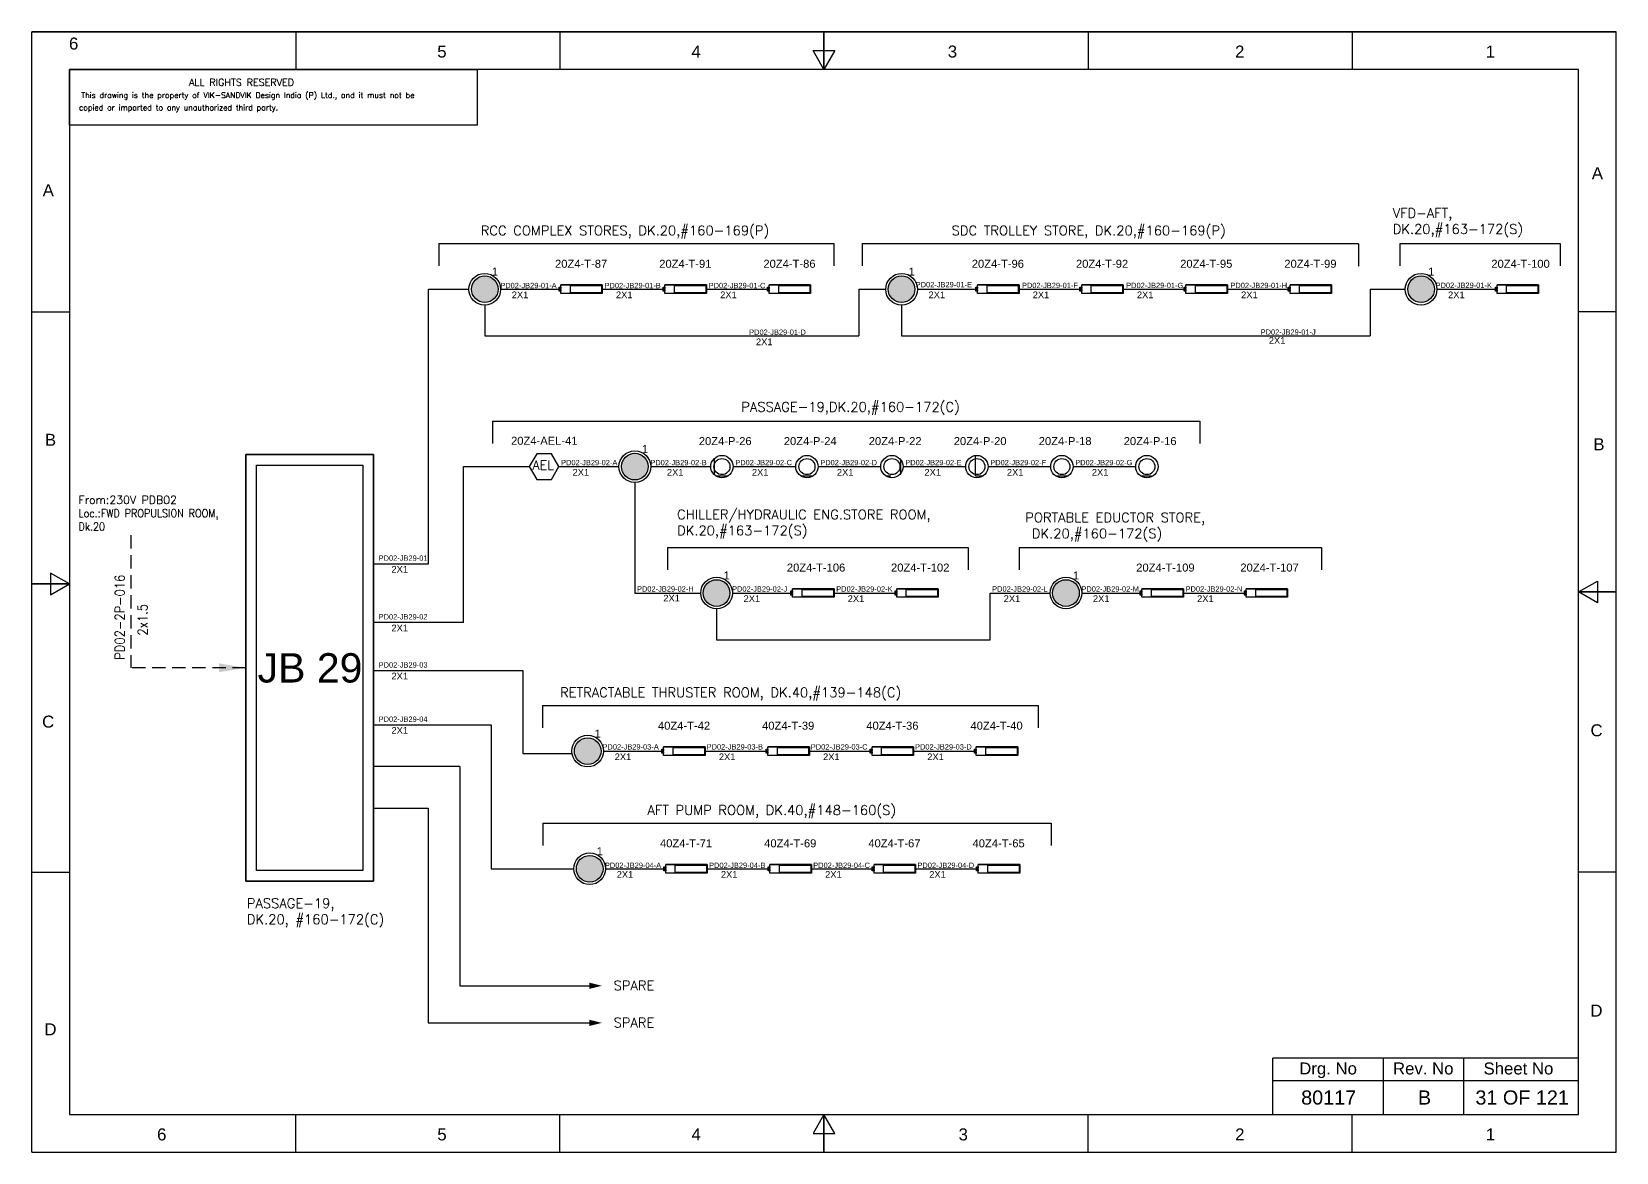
# Model space of a CAD drawing. Header units: inches. Extents: x -3311 to 1429, y -713 to 2436.
# Drawn here: x 815 to 1112, y 1612.5 to 1822.6 of the extents above; entities that cross this region are included whole.
import ezdxf
from ezdxf.enums import TextEntityAlignment as Align

# ---------------------------------------------------------------- set-up
doc = ezdxf.new("R2010")
doc.units = ezdxf.units.IN
doc.linetypes.add('HIDDEN', pattern=[0.375, 0.25, -0.125])
doc.linetypes.add('SOLID', pattern=[0])
for name, color, linetype, lineweight in [('ELEC_TXT-025', 1, 'Continuous', 25), ('HEL-025', 1, 'Continuous', 25), ('HEL-035', 2, 'Continuous', 35)]:
    doc.layers.add(name, color=color, linetype=linetype, lineweight=lineweight)
doc.layers.add('LINE', color=3, linetype='SOLID')
doc.styles.add('_NORMAL', font='arial.ttf')
doc.styles.add('ROMANS', font='simplex.shx', dxfattribs={"width": 0.88})
doc.styles.get("Standard").update_dxf_attribs({"font": 'arial.ttf'})
doc.dimstyles.get("Standard").update_dxf_attribs({"dimtxt": 0.18, "dimasz": 0.18, "dimexe": 0.18, "dimexo": 0.0625, "dimgap": 0.09, "dimtad": 0, "dimtih": 1, "dimtoh": 1, "dimdec": 4, "dimzin": 0, "dimdsep": 46, "dimtxsty": 'Standard', "dimcen": 0.09, "dimadec": 0, "dimazin": 0, "dimtfac": 1, "dimtdec": 4, "dimtofl": 0, "dimtmove": 0, "dimatfit": 3, "dimfxl": 1, "dimtolj": 1, "dimtzin": 0, "dimarcsym": 0})
pattern_1 = [(0, (0, 0), (0, 6.985), [5.08, -1.905]), (90, (0, 0), (-6.985, 4e-16), [5.08, -1.905])]

# ---------------------------------------------------------------- blocks, each defined once
blk = doc.blocks.new('fr')
at = {"color": 7, "linetype": 'Continuous'}
for p, q in [((33763.99, 4500.4), (33466.99, 4500.4)), ((33466.99, 4500.4), (33763.99, 4500.4)), ((33466.99, 4290.33), (33466.99, 4500.4)), ((33516.49, 4500.4), (33516.49, 4493.33)), ((33565.99, 4500.4), (33565.99, 4493.33)), ((33615.49, 4500.4), (33615.49, 4493.33)), ((33615.49, 4493.33), (33615.49, 4500.4)), ((33615.49, 4500.4), (33615.49, 4493.33)), ((33664.99, 4500.4), (33664.99, 4493.33)), ((33714.49, 4500.4), (33714.49, 4493.33)), ((33763.99, 4290.33), (33763.99, 4500.4)), ((33763.99, 4290.33), (33763.99, 4500.4)), ((33615.49, 4493.33), (33613.45, 4496.87)), ((33613.45, 4496.87), (33617.53, 4496.87)), ((33617.53, 4496.87), (33615.49, 4493.33)), ((33756.92, 4493.33), (33474.06, 4493.33)), ((33474.06, 4493.33), (33474.06, 4297.41)), ((33756.92, 4297.41), (33756.92, 4493.33)), ((33466.99, 4447.89), (33474.06, 4447.89)), ((33763.99, 4447.89), (33756.92, 4447.89)), ((33474.06, 4396.87), (33470.53, 4398.91)), ((33470.53, 4398.91), (33470.53, 4394.83)), ((33466.99, 4396.87), (33474.06, 4396.87)), ((33474.06, 4396.87), (33466.99, 4396.87)), ((33466.99, 4396.87), (33474.06, 4396.87)), ((33470.53, 4394.83), (33474.06, 4396.87)), ((33756.92, 4395.37), (33760.45, 4397.41)), ((33760.45, 4397.41), (33760.45, 4393.33)), ((33763.99, 4395.37), (33756.92, 4395.37)), ((33760.45, 4393.33), (33756.92, 4395.37)), ((33756.92, 4395.37), (33763.99, 4395.37)), ((33763.99, 4395.37), (33756.92, 4395.37)), ((33466.99, 4342.85), (33474.06, 4342.85)), ((33763.99, 4342.85), (33756.92, 4342.85)), ((33474.06, 4297.41), (33756.92, 4297.41)), ((33516.49, 4290.33), (33516.49, 4297.41)), ((33565.99, 4290.33), (33565.99, 4297.41)), ((33615.49, 4297.41), (33613.45, 4293.87)), ((33615.49, 4290.33), (33615.49, 4297.41)), ((33617.53, 4293.87), (33615.49, 4297.41)), ((33615.49, 4297.41), (33615.49, 4290.33)), ((33615.49, 4290.33), (33615.49, 4297.41)), ((33664.99, 4290.33), (33664.99, 4297.41)), ((33714.49, 4290.33), (33714.49, 4297.41)), ((33613.45, 4293.87), (33617.53, 4293.87)), ((33466.99, 4290.33), (33763.99, 4290.33)), ((33466.99, 4290.33), (33763.99, 4290.33))]:
    blk.add_line(p, q, dxfattribs=at)
at = {"color": 7, "style": '_NORMAL'}
for s, p in [('6', (33474.86, 4498.18)), ('5', (33543.88, 4496.68)), ('4', (33591.52, 4496.68)), ('3', (33639.57, 4496.68)), ('2', (33693.41, 4496.68)), ('1', (33740.39, 4496.68)), ('A', (33760.45, 4473.88)), ('A', (33470.1, 4470.68)), ('B', (33470.52, 4423.9)), ('B', (33760.74, 4423.06)), ('C', (33470.08, 4371.07)), ('C', (33760.29, 4369.44)), ('D', (33760.27, 4316.89)), ('D', (33470.51, 4313.39)), ('6', (33491.37, 4293.69)), ('5', (33543.89, 4293.69)), ('4', (33591.53, 4293.69)), ('3', (33641.59, 4293.69)), ('2', (33693.43, 4293.69)), ('1', (33740.41, 4293.69))]:
    blk.add_text(s, height=2.25, dxfattribs=at).set_placement(p, align=Align.MIDDLE_CENTER)
blk = doc.blocks.new('A$C4BAD7D21')
at = {"layer": 'HEL-025'}
blk.add_lwpolyline([(-34000, 0), (-34000, 2086), (-18714, 2086), (-18714, 0)], close=True, dxfattribs=at)
at = {"layer": 'HEL-025', "style": 'ROMANS'}
for s, p in [('This drawing is the property of VIK-SANDVIK Design India (P) Ltd., and it must not be', (-33558, 1016)), (' copied or imparted to any unauthorized third party.', (-33785, 550))]:
    blk.add_text(s, height=210, dxfattribs=at).set_placement(p)
at = {"layer": 'HEL-035', "style": 'ROMANS'}
blk.add_text('     ALL RIGHTS RESERVED', height=262.5, dxfattribs=at).set_placement((-30497, 1476))
blk = doc.blocks.new('2A')
at = {"color": 7, "lineweight": -3, "ltscale": 2.5}
blk.add_line((790.02, 1997.62, -0.03), (782.23, 1997.62, -0.03), dxfattribs=at)
at = {"color": 7, "lineweight": -3, "ltscale": 2.5, "elevation": -0.03}
for points in [[(781.91, 1997.21), (782.23, 1997.21), (782.23, 1996.94), (781.91, 1996.94)], [(781.91, 1996.7), (782.23, 1996.7), (782.23, 1996.44), (781.91, 1996.44)], [(782.23, 1997.62), (790.02, 1997.62), (790.02, 1996.02), (782.23, 1996.02)], [(784.03, 1997.5), (789.88, 1997.5), (789.88, 1996.14), (784.03, 1996.14)]]:
    blk.add_lwpolyline(points, close=True, dxfattribs=at)
blk = doc.blocks.new('LED TUBE LIGHT 30W')
blk.add_blockref('2A', (179.91, -357.89))
blk.add_attdef('TAG_NO.', (962.52, 1642.97), '', height=1.5)
blk = doc.blocks.new('AEL')
at = {"color": 4}
blk.add_lwpolyline([(989.98, -190.09), (992.75, -190.09), (994.14, -187.69), (992.75, -185.28), (989.98, -185.28), (988.59, -187.69)], close=True, dxfattribs=at)
at = {"color": 4, "style": 'ROMANS'}
blk.add_text('AEL', height=1.725, dxfattribs=at).set_placement((989.2, -188.27))
blk = doc.blocks.new('AEL_L')
blk.add_blockref('AEL', (0, 0))
blk.add_attdef('TAG_NO', (986.55, -183.59), '', height=1.5)
blk = doc.blocks.new('1')
h = blk.add_hatch()
h.set_pattern_fill('ANGLE', color=6)
h.set_pattern_definition(pattern_1)
h.paths.add_polyline_path([(303.23, 2044.43, 1), (306.22, 2044.43, 1)], flags=0)
h.paths.add_polyline_path([(302.63, 2044.43, 1), (306.83, 2044.43, 1)])
h.paths.add_polyline_path([(306.22, 2044.43, -1), (303.23, 2044.43, -1)], flags=16)
h = blk.add_hatch()
h.set_pattern_fill('ANGLE', color=6)
h.set_pattern_definition(pattern_1)
h.paths.add_polyline_path([(303.23, 2044.43, 1), (306.22, 2044.43, 1)])
at = {"color": 6}
for radius in [2.1, 1.5]:
    blk.add_circle((304.73, 2044.43), radius, dxfattribs=at)
blk = doc.blocks.new('LED PENDENT LIGHT 15W')
blk.add_blockref('1', (0, 0))
blk.add_attdef('TAG_NO', (301.63, 2048.1), '', height=1.5)
blk = doc.blocks.new('FIXED_KEY_SWITCH')
h = blk.add_hatch(color=1)
h.dxf.hatch_style = 1
edge = h.paths.add_edge_path()
edge.add_arc((848.13, 1737.46), 2.5, 0, 360)
at = {"color": 1}
blk.add_circle((848.13, 1737.46), 2.5, dxfattribs=at)
at = {"color": 7, "insert": (849.44, 1741.5), "char_height": 1.5, "attachment_point": 1, "style": '_NORMAL'}
blk.add_mtext_dynamic_manual_height_columns('1', width=1.5, gutter_width=7.5, heights=[0], dxfattribs=at)
blk = doc.blocks.new('SWT')
blk.add_blockref('FIXED_KEY_SWITCH', (0, 0))
blk.add_attdef('TAG_NO', (844.55, 1741.11), '', height=1.5)

msp = doc.modelspace()

# ---------------------------------------------------------------- linework, layer by layer
for p, q in [((891.32, 1782.83, -0.02), (965.35, 1782.83, -0.02)), ((970.64, 1782.83, -0.02), (1063.7, 1782.83, -0.02)), ((1071.4, 1782.83, -0.16), (1101.45, 1782.83, -0.16)), ((889.37, 1722.82), (889.37, 1774.28)), ((970.05, 1774.28, -0.1), (970.05, 1765.53, -0.1)), ((1065.88, 1774.28, -0.13), (1065.88, 1765.53, -0.13)), ((899.92, 1771.31, -0.02), (899.92, 1765.53, -0.02)), ((978.04, 1771.31, -0.13), (978.04, 1765.53, -0.13)), ((899.92, 1765.53, -0.02), (970.05, 1765.53, -0.1)), ((978.04, 1765.53, -0.13), (1065.88, 1765.53, -0.2)), ((901.36, 1749.57, -0.03), (1033.92, 1749.57, -0.03)), ((928.05, 1738.05, -0.03), (928.05, 1717.33, -0.03)), ((934.2, 1725.88, -0.05), (990.5, 1725.88, -0.05)), ((1000.09, 1725.88, -0.13), (1056.75, 1725.88, -0.13)), ((994.62, 1708.58, -0.05), (994.62, 1717.33, -0.1)), ((943.37, 1714.36, -0.05), (943.37, 1708.58, -0.05)), ((943.37, 1708.58, -0.05), (994.62, 1708.58, -0.05)), ((910.72, 1696.24, -0.02), (1003.67, 1696.24, -0.02)), ((895.22, 1684.83), (879.05, 1684.83)), ((910.8, 1674.19, -0.02), (1006.08, 1674.19, -0.02))]:
    msp.add_line(p, q)
at = {"color": 7, "linetype": 'Continuous'}
for p, q in [((1104.93, 1630.15), (1047.61, 1630.15)), ((1047.61, 1619.56), (1047.61, 1630.15)), ((1068.38, 1619.56), (1068.38, 1630.15)), ((1083.4, 1619.56), (1083.4, 1630.15)), ((1047.61, 1625.97), (1104.93, 1625.97))]:
    msp.add_line(p, q, dxfattribs=at)
at = {"linetype": 'HIDDEN', "ltscale": 10}
msp.add_lwpolyline([(833.6, 1728.19), (833.6, 1703.31)], dxfattribs=at)
for points in [[(919.51, 1643.7, 1.18, 0, 0), (921.87, 1643.7, 0, 0, 0)], [(919.51, 1636.75, 1.18, 0, 0), (921.87, 1636.75, 0, 0, 0)]]:
    msp.add_lwpolyline(points, format="xyseb")
at = {"layer": 'LINE', "color": 0}
for p, q in [((891.32, 1782.83, -0.02), (891.32, 1778.64, -0.02)), ((965.35, 1782.83, -0.02), (965.35, 1778.64, -0.02)), ((970.64, 1782.83, -0.02), (970.64, 1778.64, -0.02)), ((1063.7, 1782.81, -0.02), (1063.7, 1778.62, -0.02)), ((1071.4, 1782.83, -0.16), (1071.4, 1778.64, -0.16)), ((1101.45, 1782.83, -0.16), (1101.45, 1778.64, -0.16)), ((889.37, 1774.28), (896.95, 1774.28, -0.02)), ((902.9, 1774.28, -0.02), (914.15, 1774.28, -0.05)), ((921.95, 1774.28, -0.05), (933.68, 1774.28, -0.08)), ((941.48, 1774.28, -0.08), (953.21, 1774.28, -0.1)), ((970.05, 1774.28, -0.1), (975.06, 1774.28, -0.13)), ((981.01, 1774.28, -0.13), (992.27, 1774.28, -0.16)), ((1000.06, 1774.28, -0.16), (1011.79, 1774.28, -0.18)), ((1019.59, 1774.28, -0.18), (1031.32, 1774.28, -0.21)), ((1039.12, 1774.28, -0.21), (1050.85, 1774.28, -0.24)), ((1065.88, 1774.28, -0.13), (1072.44, 1774.28, -0.16)), ((1078.39, 1774.28, -0.16), (1089.64, 1774.28, -0.19)), ((901.36, 1749.57, -0.03), (901.36, 1745.38, -0.03)), ((1033.92, 1749.57, -0.03), (1033.92, 1745.38, -0.03)), ((855.11, 1743.31), (855.11, 1663.31)), ((879.05, 1743.31), (855.11, 1743.31)), ((879.05, 1663.31), (879.05, 1743.31)), ((895.95, 1711.82), (895.95, 1741.02, 0.02)), ((895.95, 1741.02, 0.02), (908.27, 1741.02)), ((913.82, 1741.02), (925.07, 1741.02, -0.03)), ((931.02, 1741.02, -0.03), (942.28, 1741.02, -0.05)), ((946.48, 1741.02, -0.05), (958.21, 1741.02, -0.08)), ((962.41, 1741.02, -0.08), (974.13, 1741.02, -0.11)), ((978.33, 1741.02, -0.11), (990.06, 1741.02, -0.14)), ((994.26, 1741.02, -0.14), (1005.99, 1741.02, -0.16)), ((1010.19, 1741.02, -0.16), (1021.92, 1741.02, -0.19)), ((934.2, 1725.88, -0.05), (934.2, 1721.69, -0.05)), ((990.5, 1725.88, -0.05), (990.5, 1721.69, -0.05)), ((1000.09, 1725.88, -0.13), (1000.09, 1721.69, -0.13)), ((1056.75, 1725.88, -0.13), (1056.75, 1721.69, -0.13)), ((879.05, 1722.82), (889.37, 1722.82)), ((928.05, 1717.33, -0.03), (940.39, 1717.33, -0.05)), ((946.34, 1717.33, -0.05), (957.6, 1717.33, -0.08)), ((965.4, 1717.33, -0.08), (977.12, 1717.33, -0.1)), ((994.62, 1717.33, -0.1), (1005.87, 1717.33, -0.13)), ((1011.82, 1717.33, -0.13), (1023.08, 1717.33, -0.16)), ((1030.88, 1717.33, -0.16), (1042.6, 1717.33, -0.18)), ((895.95, 1711.82), (879.05, 1711.82)), ((879.05, 1702.8, 0.06), (907.06, 1702.8, 0.01)), ((907.06, 1702.8), (907.06, 1687.26)), ((910.72, 1696.24, -0.02), (910.72, 1692.05, -0.02)), ((1003.67, 1696.24, -0.02), (1003.67, 1692.05, -0.02)), ((879.05, 1692.63), (901.14, 1692.63)), ((901.14, 1692.63), (901.14, 1665.64)), ((907.06, 1687.26), (916.27, 1687.26, -0.02)), ((922.18, 1687.69, -0.02), (933.44, 1687.69, -0.05)), ((941.24, 1687.69, -0.05), (952.96, 1687.69, -0.08)), ((960.76, 1687.69, -0.08), (972.49, 1687.69, -0.1)), ((980.29, 1687.69, -0.1), (992.02, 1687.69, -0.13)), ((895.22, 1684.83), (895.22, 1643.7)), ((879.05, 1677.02), (889.29, 1677.02)), ((889.29, 1677.02), (889.29, 1636.75)), ((910.8, 1674.19, -0.02), (910.8, 1670, -0.02)), ((1006.08, 1674.19, -0.02), (1006.08, 1670, -0.02)), ((855.11, 1663.31), (879.05, 1663.31)), ((901.14, 1665.64, 0.01), (916.62, 1665.64, -0.02)), ((922.57, 1665.64, -0.02), (933.82, 1665.64, -0.05)), ((941.62, 1665.64, -0.05), (953.35, 1665.64, -0.08)), ((961.15, 1665.64, -0.08), (972.88, 1665.64, -0.1)), ((980.67, 1665.64, -0.1), (992.4, 1665.64, -0.13)), ((895.22, 1643.7), (919.6, 1643.7)), ((889.29, 1636.75), (919.6, 1636.75))]:
    msp.add_line(p, q, dxfattribs=at)
for points in [[(855.11, 1743.31), (879.05, 1743.31), (879.05, 1663.31), (855.11, 1663.31)], [(857.11, 1741.31), (877.05, 1741.31), (877.05, 1665.31), (857.11, 1665.31)]]:
    msp.add_lwpolyline(points, close=True, dxfattribs=at)
for centre in [(899.92, 1774.28, -0.02), (978.04, 1774.28, -0.13), (1075.41, 1774.28, -0.16), (928.05, 1741.02, -0.03), (943.37, 1717.33, -0.05), (1008.85, 1717.33, -0.13), (919.21, 1687.69, -0.02), (919.59, 1665.64, -0.02)]:
    msp.add_circle(centre, 2.97, dxfattribs=at)

# ---------------------------------------------------------------- block references
for name, p in [('fr', (-32651.99, -2677.85)), ('SWT', (51.8, 36.82, -0.02)), ('SWT', (129.91, 36.82, -0.13)), ('SWT', (227.28, 36.82, -0.16)), ('SWT', (79.92, 3.56, -0.03)), ('SWT', (95.24, -20.13, -0.05)), ('SWT', (160.72, -20.13, -0.13)), ('SWT', (71.08, -49.77, -0.02)), ('SWT', (71.46, -71.82, -0.02))]:
    msp.add_blockref(name, p)
ref = msp.add_blockref('LED TUBE LIGHT 30W', (-47.98, 135.35, -0.02))
ref.add_attrib('TAG_NO.', '20Z4-T-87', (913.09, 1778.3, -0.02), dxfattribs={"height": 1.5})
ref = msp.add_blockref('LED TUBE LIGHT 30W', (-28.45, 135.35, -0.05))
ref.add_attrib('TAG_NO.', '20Z4-T-91', (932.62, 1778.3, -0.05), dxfattribs={"height": 1.5})
ref = msp.add_blockref('LED TUBE LIGHT 30W', (-8.93, 135.35, -0.08))
ref.add_attrib('TAG_NO.', '20Z4-T-86', (952.14, 1778.3, -0.08), dxfattribs={"height": 1.5})
ref = msp.add_blockref('LED TUBE LIGHT 30W', (30.13, 135.35, -0.13))
ref.add_attrib('TAG_NO.', '20Z4-T-96', (991.2, 1778.3, -0.13), dxfattribs={"height": 1.5})
ref = msp.add_blockref('LED TUBE LIGHT 30W', (49.66, 135.35, -0.16))
ref.add_attrib('TAG_NO.', '20Z4-T-92', (1010.73, 1778.3, -0.16), dxfattribs={"height": 1.5})
ref = msp.add_blockref('LED TUBE LIGHT 30W', (69.19, 135.35, -0.18))
ref.add_attrib('TAG_NO.', '20Z4-T-95', (1030.26, 1778.3, -0.18), dxfattribs={"height": 1.5})
ref = msp.add_blockref('LED TUBE LIGHT 30W', (88.71, 135.35, -0.21))
ref.add_attrib('TAG_NO.', '20Z4-T-99', (1049.78, 1778.3, -0.21), dxfattribs={"height": 1.5})
ref = msp.add_blockref('LED TUBE LIGHT 30W', (127.51, 135.35, -0.16))
ref.add_attrib('TAG_NO.', '20Z4-T-100', (1088.58, 1778.3, -0.16), dxfattribs={"height": 1.5})
ref = msp.add_blockref('AEL_L', (-80.32, 1928.71))
ref.add_attrib('TAG_NO', '20Z4-AEL-41', (904.85, 1745.12), dxfattribs={"color": 4, "height": 1.5})
ref = msp.add_blockref('LED PENDENT LIGHT 15W', (639.65, -303.41, -0.05))
ref.add_attrib('TAG_NO', '20Z4-P-26', (940.04, 1745.06, -0.05), dxfattribs={"height": 1.5})
ref = msp.add_blockref('LED PENDENT LIGHT 15W', (655.58, -303.41, -0.08))
ref.add_attrib('TAG_NO', '20Z4-P-24', (955.97, 1745.06, -0.08), dxfattribs={"height": 1.5})
ref = msp.add_blockref('LED PENDENT LIGHT 15W', (671.51, -303.41, -0.11))
ref.add_attrib('TAG_NO', '20Z4-P-22', (971.89, 1745.06, -0.11), dxfattribs={"height": 1.5})
ref = msp.add_blockref('LED PENDENT LIGHT 15W', (687.43, -303.41, -0.14))
ref.add_attrib('TAG_NO', '20Z4-P-20', (987.82, 1745.06, -0.14), dxfattribs={"height": 1.5})
ref = msp.add_blockref('LED PENDENT LIGHT 15W', (703.36, -303.41, -0.16))
ref.add_attrib('TAG_NO', '20Z4-P-18', (1003.75, 1745.06, -0.16), dxfattribs={"height": 1.5})
ref = msp.add_blockref('LED PENDENT LIGHT 15W', (719.29, -303.41, -0.19))
ref.add_attrib('TAG_NO', '20Z4-P-16', (1019.68, 1745.06, -0.19), dxfattribs={"height": 1.5})
ref = msp.add_blockref('LED TUBE LIGHT 30W', (-4.53, 78.4, -0.05))
ref.add_attrib('TAG_NO.', '20Z4-T-106', (956.54, 1721.35, -0.05), dxfattribs={"height": 1.5})
ref = msp.add_blockref('LED TUBE LIGHT 30W', (14.99, 78.4, -0.08))
ref.add_attrib('TAG_NO.', '20Z4-T-102', (976.06, 1721.35, -0.08), dxfattribs={"height": 1.5})
ref = msp.add_blockref('LED TUBE LIGHT 30W', (60.95, 78.4, -0.13))
ref.add_attrib('TAG_NO.', '20Z4-T-109', (1022.02, 1721.35, -0.13), dxfattribs={"height": 1.5})
ref = msp.add_blockref('LED TUBE LIGHT 30W', (80.47, 78.4, -0.16))
ref.add_attrib('TAG_NO.', '20Z4-T-107', (1041.54, 1721.35, -0.16), dxfattribs={"height": 1.5})
ref = msp.add_blockref('LED TUBE LIGHT 30W', (-28.69, 48.76, -0.02))
ref.add_attrib('TAG_NO.', '40Z4-T-42', (932.38, 1691.71, -0.02), dxfattribs={"height": 1.5})
ref = msp.add_blockref('LED TUBE LIGHT 30W', (-9.17, 48.76, -0.05))
ref.add_attrib('TAG_NO.', '40Z4-T-39', (951.9, 1691.71, -0.05), dxfattribs={"height": 1.5})
ref = msp.add_blockref('LED TUBE LIGHT 30W', (10.36, 48.76, -0.08))
ref.add_attrib('TAG_NO.', '40Z4-T-36', (971.43, 1691.71, -0.08), dxfattribs={"height": 1.5})
ref = msp.add_blockref('LED TUBE LIGHT 30W', (29.89, 48.76, -0.1))
ref.add_attrib('TAG_NO.', '40Z4-T-40', (990.96, 1691.71, -0.1), dxfattribs={"height": 1.5})
ref = msp.add_blockref('LED TUBE LIGHT 30W', (-28.31, 26.71, -0.02))
ref.add_attrib('TAG_NO.', '40Z4-T-71', (932.76, 1669.66, -0.02), dxfattribs={"height": 1.5})
ref = msp.add_blockref('LED TUBE LIGHT 30W', (-8.78, 26.71, -0.05))
ref.add_attrib('TAG_NO.', '40Z4-T-69', (952.29, 1669.66, -0.05), dxfattribs={"height": 1.5})
ref = msp.add_blockref('LED TUBE LIGHT 30W', (10.74, 26.71, -0.08))
ref.add_attrib('TAG_NO.', '40Z4-T-67', (971.81, 1669.66, -0.08), dxfattribs={"height": 1.5})
ref = msp.add_blockref('LED TUBE LIGHT 30W', (30.27, 26.71, -0.1))
ref.add_attrib('TAG_NO.', '40Z4-T-65', (991.34, 1669.66, -0.1), dxfattribs={"height": 1.5})
at = {"layer": 'ELEC_TXT-025', "color": 0, "xscale": 0.005, "yscale": 0.005, "zscale": 0.005}
msp.add_blockref('A$C4BAD7D21', (992.08, 1805.05), dxfattribs=at)

# ---------------------------------------------------------------- texts
at = {"color": 7}
for s, height, p in [('PD02-JB29-01-A', 1, (902.83, 1774.47)), ('2X1', 1.25, (904.98, 1772.6, -0.02)), ('PD02-JB29-01-B', 1, (922.36, 1774.47, -0.03)), ('2X1', 1.25, (924.51, 1772.6, -0.05)), ('PD02-JB29-01-C', 1, (941.88, 1774.47, -0.05)), ('2X1', 1.25, (944.04, 1772.6, -0.08)), ('PD02-JB29-01-E', 1, (980.68, 1774.64)), ('2X1', 1.25, (983.1, 1772.6, -0.13)), ('PD02-JB29-01-F', 1, (1000.61, 1774.49, -0.16)), ('2X1', 1.25, (1002.62, 1772.6, -0.16)), ('PD02-JB29-01-G', 1, (1020.14, 1774.49, -0.18)), ('2X1', 1.25, (1022.15, 1772.6, -0.18)), ('PD02-JB29-01-H', 1, (1039.67, 1774.49, -0.21)), ('2X1', 1.25, (1041.68, 1772.6, -0.21)), ('PD02-JB29-01-K', 1, (1078.13, 1774.52)), ('2X1', 1.25, (1080.47, 1772.6, -0.16)), ('PD02-JB29-01-D', 1, (949.47, 1765.72, -0.06)), ('2X1', 1.25, (950.75, 1763.79)), ('PD02-JB29-01-J', 1, (1045.34, 1765.74, -0.19)), ('2X1', 1.25, (1046.87, 1764.05)), ('PD02-JB29-02-A', 1, (914.22, 1741.28)), ('2X1', 1.25, (916.38, 1739.33)), ('PD02-JB29-02-B', 1, (930.95, 1741.28, -0.03)), ('2X1', 1.25, (934.06, 1739.33, -0.03)), ('PD02-JB29-02-C', 1, (946.87, 1741.28, -0.05)), ('2X1', 1.25, (949.99, 1739.33, -0.05)), ('PD02-JB29-02-D', 1, (962.8, 1741.28, -0.08)), ('2X1', 1.25, (965.92, 1739.33, -0.08)), ('PD02-JB29-02-E', 1, (978.73, 1741.28, -0.11)), ('2X1', 1.25, (982.33, 1739.33, -0.11)), ('PD02-JB29-02-F', 1, (994.66, 1741.28, -0.14)), ('2X1', 1.25, (997.78, 1739.33, -0.14)), ('PD02-JB29-02-G', 1, (1010.59, 1741.28, -0.16)), ('2X1', 1.25, (1013.7, 1739.33, -0.16)), ('PD02-JB29-01', 1, (880.03, 1723.37)), ('2X1', 1.25, (882.43, 1721.15)), ('PD02-JB29-02-H', 1, (928.45, 1717.59, -0.03)), ('2X1', 1.25, (933.39, 1715.74, -0.02)), ('PD02-JB29-02-J', 1, (946.27, 1717.59, -0.05)), ('2X1', 1.25, (948.43, 1715.65, -0.05)), ('PD02-JB29-02-K', 1, (965.79, 1717.59, -0.08)), ('2X1', 1.25, (967.95, 1715.65, -0.08)), ('PD02-JB29-02-L', 1, (995.02, 1717.59, -0.1)), ('2X1', 1.25, (997.18, 1715.65, -0.1)), ('PD02-JB29-02-M', 1, (1011.74, 1717.59, -0.13)), ('2X1', 1.25, (1013.91, 1715.65, -0.13)), ('PD02-JB29-02-N', 1, (1031.27, 1717.59, -0.16)), ('2X1', 1.25, (1033.43, 1715.65, -0.16)), ('PD02-JB29-02', 1, (880.03, 1712.37)), ('2X1', 1.25, (882.43, 1710.15)), ('PD02-JB29-03', 1, (880.03, 1703.35, 0.06)), ('2X1', 1.25, (882.43, 1701.13, 0.04)), ('PD02-JB29-04', 1, (880.03, 1693.18)), ('2X1', 1.25, (882.43, 1690.96)), ('PD02-JB29-03-A', 1, (921.98, 1687.99, 0.04)), ('2X1', 1.25, (924.27, 1686, -0.02)), ('PD02-JB29-03-B', 1, (941.5, 1687.99, 0.02)), ('2X1', 1.25, (943.8, 1686, -0.05)), ('PD02-JB29-03-C', 1, (961.03, 1687.99, -0.01)), ('2X1', 1.25, (963.32, 1686, -0.08)), ('PD02-JB29-03-D', 1, (980.56, 1687.99, -0.04)), ('2X1', 1.25, (982.85, 1686, -0.1)), ('PD02-JB29-04-A', 1, (922.43, 1665.79, -0.02)), ('PD02-JB29-04-B', 1, (941.96, 1665.79, -0.05)), ('PD02-JB29-04-C', 1, (961.48, 1665.79, -0.08)), ('PD02-JB29-04-D', 1, (981.01, 1665.79, -0.1)), ('2X1', 1.25, (924.65, 1663.95, -0.02)), ('2X1', 1.25, (944.18, 1663.95, -0.05)), ('2X1', 1.25, (963.71, 1663.95, -0.08)), ('2X1', 1.25, (983.23, 1663.95, -0.1))]:
    msp.add_text(s, height=height, dxfattribs=at).set_placement(p)
at = {"color": 7, "lineweight": 30}
msp.add_text('JB 29', height=5.5, dxfattribs=at).set_placement((867.17, 1703.3), align=Align.MIDDLE_CENTER)
at = {"color": 7}
for s, height, p in [('Drg. No', 2.246, (1057.98, 1628.2)), ('Rev. No', 2.246, (1075.82, 1628.2)), ('Sheet No', 2.246, (1093.66, 1628.2)), ('80117', 2.653, (1058.09, 1622.76)), ('B', 2.65, (1076.06, 1622.76)), ('31 OF 121', 2.653, (1094.35, 1622.76))]:
    msp.add_text(s, height=height, dxfattribs=at).set_placement(p, align=Align.MIDDLE_CENTER)
at = {"color": 7, "char_height": 1.8, "attachment_point": 1, "style": '_NORMAL'}
for s, insert, width in [('{\\Fromans|c0;\\C2;VFD-AFT, \\PDK.20,#163-172(S)}', (1070.09, 1789.45, -0.16), 98.9885), ('{\\Fromans|c0;\\C2;RCC COMPLEX STORES, DK.20,#160-169(P)}', (899.16, 1786.18, -0.02), 98.9885), ('{\\Fromans|c0;\\C2;SDC TROLLEY STORE, DK.20,#160-169(P)}', (987.43, 1786.18, -0.02), 98.9885), ('{\\Fromans|c0;\\C2;CHILLER/HYDRAULIC ENG.STORE ROOM, \\PDK.20,#163-172(S)}', (935.96, 1732.95, -0.05), 98.9885), ('{\\Fromans|c0;\\C2;PORTABLE EDUCTOR STORE,\\P DK.20,#160-172(S)}', (1001.22, 1732.39, -0.13), 98.9885), ('{\\Fromans|c0;\\C2;RETRACTABLE THRUSTER ROOM, DK.40,#139-148(C)}', (914.03, 1699.59, -0.02), 98.9885), ('{\\Fromans|c0;\\C2;AFT PUMP ROOM, DK.40,#148-160(S)}', (930.43, 1677.53, -0.02), 98.9885), ('{\\Fromans|c0;\\C2;PASSAGE-19, \\PDK.20, #160-172(C)}', (855.32, 1660.06), 32.418), ('{\\Fromans|c0;\\C2;SPARE}', (924.07, 1644.65), 8.1658), ('{\\Fromans|c0;\\C2;SPARE}', (924.07, 1637.7), 8.1658)]:
    msp.add_mtext(s, dxfattribs=dict(at, insert=insert, width=width))
at = {"color": 7, "insert": (948, 1753.12, -0.03), "char_height": 1.8, "attachment_point": 1, "style": '_NORMAL'}
msp.add_mtext('{\\Fromans|c0;\\C2;PASSAGE-19,DK.20,#160-172(C)}', dxfattribs=at)
at = {"color": 7, "insert": (823.77, 1735.54), "char_height": 1.5, "width": 36.8884, "attachment_point": 1}
msp.add_mtext('{\\Fromans|c0;\\C2;From:230V PDB02\\P\\Fsimplex|c0;\\W0.88;Loc.:FWD PROPULSION ROOM,      \\PDk.20}', dxfattribs=at)
at = {"color": 7, "insert": (830.61, 1704.81), "char_height": 1.8, "width": 17.1296, "attachment_point": 1, "rotation": 90, "style": '_NORMAL'}
msp.add_mtext('{\\Fromans|c0;\\W0.88;PD02-2P-016}', dxfattribs=at)
at = {"color": 7, "insert": (834.88, 1709.37), "char_height": 1.8, "attachment_point": 1, "rotation": 90, "style": '_NORMAL'}
msp.add_mtext('{\\Fsimplex|c0;\\W0.88;2x1.5}', dxfattribs=at)

# ---------------------------------------------------------------- leaders
at = {"linetype": 'HIDDEN', "ltscale": 10}
msp.add_leader([(855.11, 1703.31), (833.6, 1703.31)], dimstyle='Standard', override={"dimasz": 5, "dimarcsym": 1}, dxfattribs=at)

doc.saveas('drawing.dxf')
